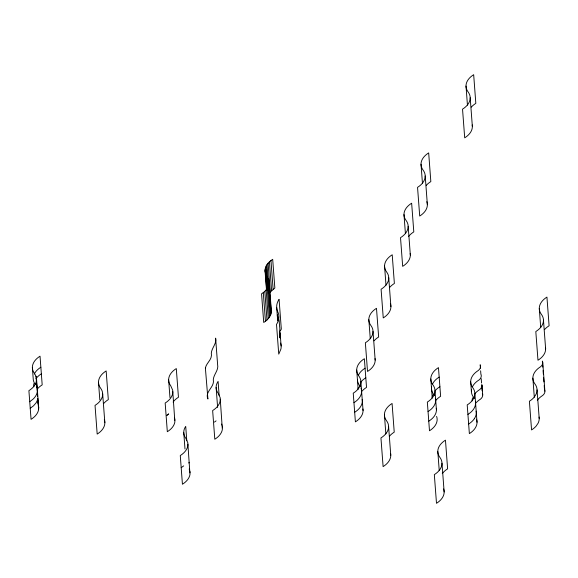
<?xml version="1.0" encoding="UTF-8"?>
<svg xmlns="http://www.w3.org/2000/svg" width="578" height="578" viewBox="0 0 578 578"><rect width="100%" height="100%" fill="white"/><g stroke="black" fill="none" stroke-linecap="round" stroke-linejoin="round"><path stroke-width="0.87" d="M172.829 391.682L172.714 393.228A24.182 14.891 -4.3 0 1 165.171 403.039L167.324 431.723A24.182 14.891 -4.3 0 0 174.874 421.911L172.685 390.157L170.734 385.808A24.182 14.891 -4.3 0 1 176.297 368.576L178.45 397.259A24.182 14.891 -4.3 0 0 173.104 402.042M187.937 444.215L187.821 445.754A24.182 14.891 -4.3 0 1 180.278 455.565L182.431 484.248A24.182 14.891 -4.3 0 0 189.981 474.437L187.792 442.683L185.841 438.334A24.182 14.891 -4.3 0 1 185.711 426.369L186.788 440.711M220.305 399.21L220.196 400.756A24.182 14.891 -4.3 0 1 212.646 410.561L214.806 439.244A24.182 14.891 -4.3 0 0 222.349 429.44L220.16 397.678L218.209 393.329A24.182 14.891 -4.3 0 1 218.087 381.364L219.127 395.265M266.516 290.394L265.035 270.677C265.049 265.757 268.734 261.776 272.686 259.32L274.846 288.003L269.521 292.793M269.073 280.901C270.013 286.356 265.931 291.131 261.559 293.79L263.72 322.473C267.672 320.017 271.364 316.036 271.378 311.116L269.073 280.901L265.577 273.705L265.035 270.677M188.883 463.072L189.064 462.306M280.092 331.273L281.32 329.099L279.08 299.317L278.61 300.025A30.93 19.045 -4.3 0 0 277.238 310.408L278.35 313.276A30.93 19.045 -4.3 0 1 276.978 323.658L276.508 324.366L278.748 354.155L280.937 349.004A30.93 19.045 -4.3 0 0 280.59 343.057M474.336 418.739L475.203 417.251A24.182 14.891 -4.3 0 0 476.156 411.117M30.229 408.306L33.495 405.835L35.923 403.039A24.182 14.891 -4.3 0 0 37.772 398.502L38.603 409.535M214.424 422.106L216.056 420.871M183.688 465.875L181.189 467.703M353.953 402.678L355.68 401.472A24.182 14.891 -4.3 0 0 361.062 388.279M428.052 411.572L429.779 410.373A24.182 14.891 -4.3 0 0 435.559 398.675M467.927 414.412L469.654 413.205A24.182 14.891 -4.3 0 0 475.434 401.515M29.731 401.688L32.997 399.217A24.182 14.891 -4.3 0 0 37.274 391.884L36.443 380.851M365.802 377.81L364.075 378.987A24.182 14.891 -4.3 0 0 360.448 382.585M439.901 386.711L438.167 387.889A24.182 14.891 -4.3 0 0 435.306 390.533M365.079 368.215L363.352 369.385A24.182 14.891 -4.3 0 0 358.519 374.949M439.179 377.109L437.445 378.279A24.182 14.891 -4.3 0 0 432.619 383.843M474.379 398.56L472.587 395.771A24.182 14.891 -4.3 0 1 471.504 389.738M434.512 395.72L432.72 392.932A24.182 14.891 -4.3 0 1 431.629 386.906M360.412 386.819L358.62 384.03A24.182 14.891 -4.3 0 1 357.421 379.551M221.547 424.042L222.053 425.372M189.179 469.047L189.678 470.376M36.457 382.217L36.009 376.278L34.463 373.424A24.182 14.891 -4.3 0 1 40.026 356.192L42.187 384.876A24.182 14.891 -4.3 0 0 37.592 388.712M270.829 308.088L271.378 311.116M174.44 417.338L174.982 420.365M280.142 337.104L280.511 338.564M222.313 426.362L222.465 427.893M189.945 471.366L190.09 472.898M543.472 320.205L545.632 348.888M539.288 308.45L540.719 327.524M542.742 362.529L544.895 391.212M542.821 367.124L542.366 361.084A10.115 6.228 -4.3 0 1 540.531 366.777A24.182 14.891 -4.3 0 0 534.968 384.009A24.182 14.891 -4.3 0 1 535.958 394.485L533.993 397.404A24.182 14.891 -4.3 0 1 529.397 401.24L531.558 429.924A24.182 14.891 -4.3 0 0 536.146 426.087L538.118 423.168A24.182 14.891 -4.3 0 0 539.072 417.041M543.082 370.577L543.342 374.067M543.602 377.557L543.934 381.921M544.194 385.41L544.519 389.767M537.056 389.883L539.216 418.566M532.873 378.128L534.303 397.202M470.196 97.805L472.356 126.488M466.013 86.05L467.443 105.124M481.987 385.302L482.702 394.904M480.434 368.222L480.174 364.776A10.115 6.228 -4.3 0 1 478.338 370.462A24.182 14.891 -4.3 0 0 472.775 387.694A24.182 14.891 -4.3 0 1 467.212 404.925L469.365 433.608A24.182 14.891 -4.3 0 0 476.482 419.223M480.629 370.809L480.889 374.262A10.115 6.228 -4.3 0 1 481.077 374.732M481.214 378.626L481.546 382.983M481.741 385.605L482.131 390.836M474.87 393.567L477.023 422.251M470.68 381.812L471.395 391.284M425.206 176.015L427.366 204.699M421.022 164.253L422.453 183.334M441.989 463.267L444.15 491.95M434.996 390.735L436.426 409.809M437.806 451.512L439.237 470.586M430.805 378.973L432.243 398.054A24.182 14.891 -4.3 0 1 432.72 394.969M408.176 226.323L410.329 255.006M403.986 214.561L405.424 233.642M388.748 277.895L390.901 306.578M384.558 266.133L385.996 285.214M388.604 426.586L390.764 455.269M384.421 414.831L385.851 433.905M373.02 331.425L375.173 360.108M368.829 319.67L370.267 338.744M360.896 381.834L363.056 410.517M356.713 370.079L358.143 389.153A24.182 14.891 -4.3 0 1 358.259 387.614M281.139 346.005L280.063 332.61A30.93 19.045 -4.3 0 1 280.041 337.09L279.846 337.841L279.593 331.136A30.93 19.045 -4.3 0 0 279.615 326.649L279.167 320.696L277.317 314.902L277.765 320.862A30.93 19.045 -4.3 0 1 277.592 317.878M276.681 307.46L277.577 319.374M270.959 260.512L273.119 289.195M269.42 261.791L271.581 290.474M268.098 263.156L270.251 291.839M268.676 279.405L271.263 312.662M268.741 285.518L270.894 314.201M267 264.594L268.626 286.016M268.12 287.035L270.273 315.718M267.123 276.551L267.932 287.309M266.133 266.075L266.942 276.833M266.227 275.157L269.413 317.199M265.512 267.592L266.118 275.663M265.143 269.131L266.761 290.647M266.155 289.954L268.308 318.637M264.825 291.312L266.985 319.995M263.293 292.598L265.447 321.281M216.121 387.455L217.624 407.461M183.746 432.452L184.989 448.99M168.639 379.927L169.968 397.57M102.689 394.044L104.842 422.728M98.498 382.289L99.828 399.933M36.559 379.305L38.712 407.989M36.71 385.613L36.84 387.311M37.339 393.921L37.534 396.472M37.852 400.713L38.105 404.109M32.368 367.55L33.199 378.583A24.182 14.891 -4.3 0 0 35.294 384.457M38.567 406.457A24.182 14.891 -4.3 0 1 31.06 419.339L28.9 390.656A24.182 14.891 -4.3 0 0 36.009 376.278M33.842 386.725A24.182 14.891 -4.3 0 1 33.813 383.655M36.002 378.626A24.182 14.891 -4.3 0 1 41.356 373.843M34.297 373.98A24.182 14.891 -4.3 0 1 40.857 367.225M104.3 419.7A24.182 14.891 -4.3 0 1 97.183 434.085L95.03 405.402A24.182 14.891 -4.3 0 0 100.594 388.17A24.182 14.891 -4.3 0 1 106.157 370.939L108.317 399.622A24.182 14.891 -4.3 0 0 103.722 403.458M544.707 390.244A10.115 6.228 -4.3 0 1 542.684 395.46A24.182 14.891 -4.3 0 0 537.338 400.243M443.601 488.923A24.182 14.891 -4.3 0 1 436.491 503.308L434.331 474.625A24.182 14.891 -4.3 0 0 439.894 457.393A24.182 14.891 -4.3 0 1 445.465 440.161L447.618 468.845A24.182 14.891 -4.3 0 0 442.264 473.628M545.488 347.356A24.182 14.891 -4.3 0 1 537.974 360.239L535.813 331.555A24.182 14.891 -4.3 0 0 541.376 314.324A24.182 14.891 -4.3 0 1 546.94 297.092L549.1 325.775A24.182 14.891 -4.3 0 0 544.512 329.612M481.199 375.216A10.115 6.228 -4.3 0 1 479.054 379.948L477.32 381.119A24.182 14.891 -4.3 0 0 472.493 386.682M481.799 384.327A10.115 6.228 -4.3 0 1 479.776 389.543L478.042 390.728A24.182 14.891 -4.3 0 0 475.181 393.372M482.334 393.459A10.115 6.228 -4.3 0 1 480.499 399.145A24.182 14.891 -4.3 0 0 475.904 402.982M474.336 418.732A24.182 14.891 -4.3 0 1 468.642 423.999M472.118 400.886A24.182 14.891 -4.3 0 1 472.594 397.809M436.282 408.278A24.182 14.891 -4.3 0 1 435.328 414.412L434.468 415.907A24.182 14.891 -4.3 0 1 428.775 421.167M436.607 416.384A24.182 14.891 -4.3 0 1 429.49 430.769L427.337 402.086A24.182 14.891 -4.3 0 0 432.9 384.854A24.182 14.891 -4.3 0 1 438.464 367.622L440.624 396.306A24.182 14.891 -4.3 0 0 436.029 400.142M472.212 124.956A24.182 14.891 -4.3 0 1 464.698 137.839L462.537 109.155A24.182 14.891 -4.3 0 0 468.101 91.924A24.182 14.891 -4.3 0 1 473.671 74.692L475.824 103.375A24.182 14.891 -4.3 0 0 471.236 107.212M390.62 453.737A24.182 14.891 -4.3 0 1 383.106 466.619L380.945 437.936A24.182 14.891 -4.3 0 0 386.516 420.705A24.182 14.891 -4.3 0 1 392.079 403.473L394.232 432.156A24.182 14.891 -4.3 0 0 389.644 435.993M362.182 399.384A24.182 14.891 -4.3 0 1 361.228 405.518L360.369 407.006A24.182 14.891 -4.3 0 1 354.675 412.266M362.905 408.986A24.182 14.891 -4.3 0 1 355.398 421.868L353.237 393.185A24.182 14.891 -4.3 0 0 358.801 375.953A24.182 14.891 -4.3 0 1 364.364 358.721L366.524 387.405A24.182 14.891 -4.3 0 0 361.929 391.241M426.817 201.671A24.182 14.891 -4.3 0 1 419.707 216.049L417.547 187.366A24.182 14.891 -4.3 0 0 423.11 170.134A24.182 14.891 -4.3 0 1 428.674 152.903L430.834 181.586A24.182 14.891 -4.3 0 0 426.239 185.422M410.185 253.475A24.182 14.891 -4.3 0 1 402.671 266.357L400.518 237.674A24.182 14.891 -4.3 0 0 406.081 220.442A24.182 14.891 -4.3 0 1 411.644 203.21L413.797 231.894A24.182 14.891 -4.3 0 0 408.451 236.677M390.36 303.544A24.182 14.891 -4.3 0 1 383.25 317.929L381.09 289.246A24.182 14.891 -4.3 0 0 386.653 272.014A24.182 14.891 -4.3 0 1 392.216 254.782L394.377 283.466A24.182 14.891 -4.3 0 0 389.782 287.302M375.028 358.577A24.182 14.891 -4.3 0 1 367.521 371.459L365.361 342.776A24.182 14.891 -4.3 0 0 370.924 325.544A24.182 14.891 -4.3 0 1 376.488 308.312L378.648 336.996A24.182 14.891 -4.3 0 0 374.053 340.832M205.385 368.099L207.914 399.015C204.843 392.289 212.971 388.098 213.448 381.863C212.162 375.382 219.011 370.96 217.61 364.61L215.623 338.137C217.025 344.488 210.175 348.902 211.461 355.391C211.194 360.448 206.216 363.259 205.385 368.099M168.632 414.007L166.999 415.242L168.632 414.007"/></g></svg>
